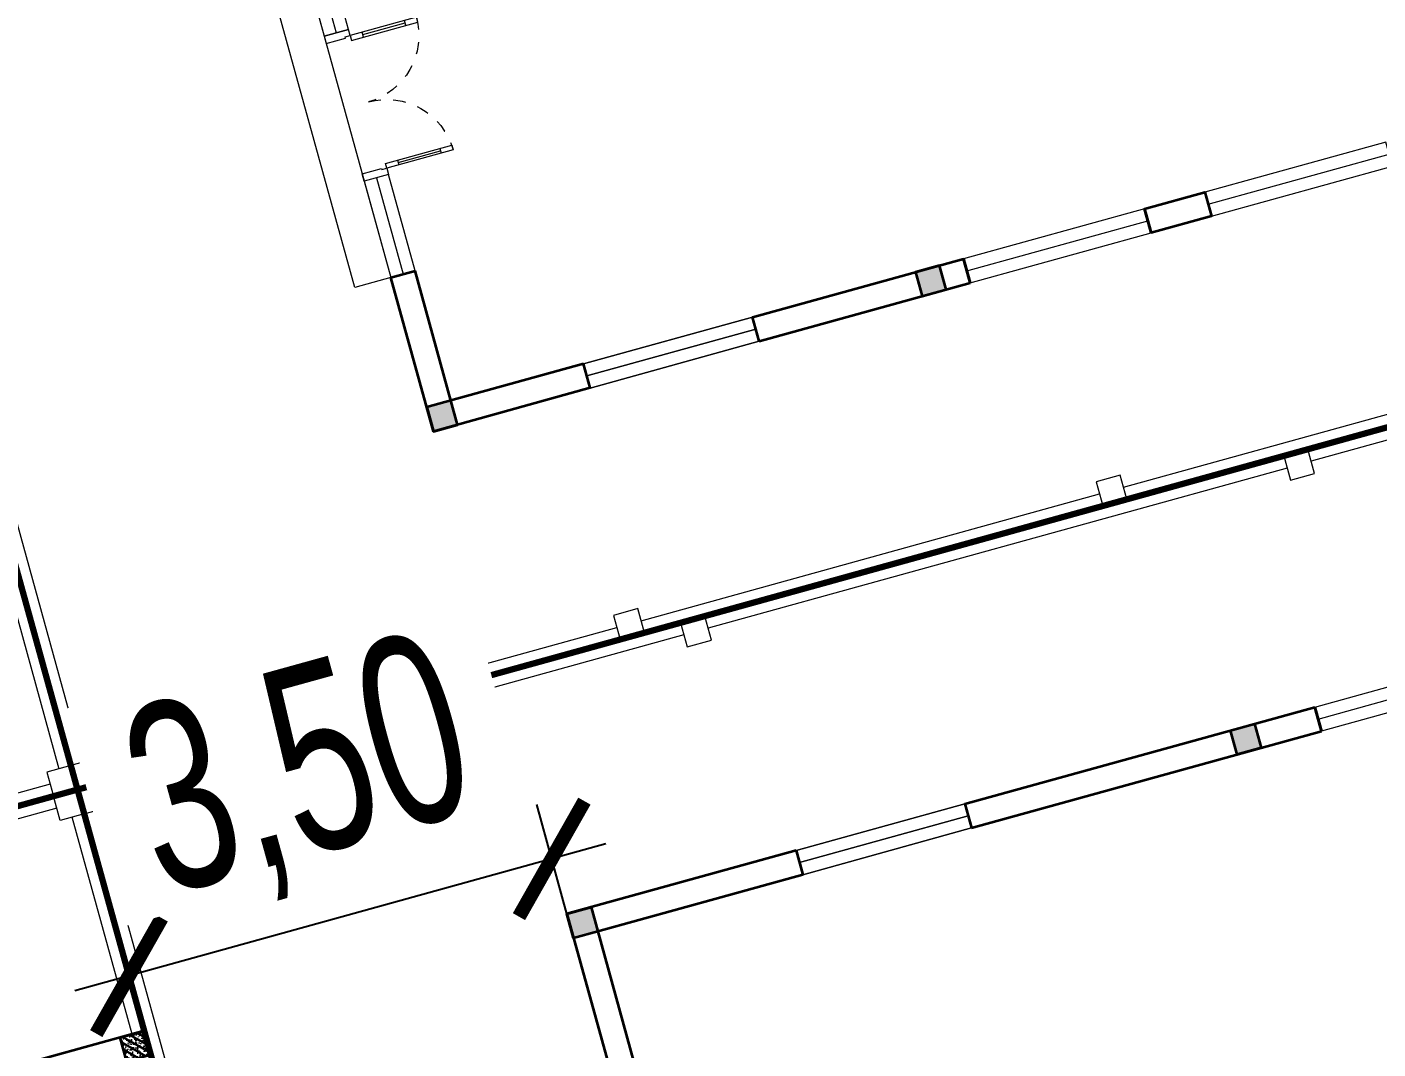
# Model space of a CAD drawing. Header units: metres. Extents: x 568336 to 569219, y 2065964 to 2066430.
# Drawn here: x 568543.59 to 568554.39, y 2066339.66 to 2066347.83 of the extents above; entities that cross this region are included whole.
import ezdxf

# ---------------------------------------------------------------- set-up
doc = ezdxf.new("R2010")
doc.units = ezdxf.units.M
doc.linetypes.add('CENTER', pattern=[2, 1.25, -0.25, 0.25, -0.25])
doc.linetypes.add('HIDDEN', pattern=[0.375, 0.25, -0.125])
doc.layers.get('0').update_dxf_attribs({"linetype": 'CONTINUOUS'})
doc.layers.get('DEFPOINTS').update_dxf_attribs({"linetype": 'CONTINUOUS'})
for name, color, linetype, lineweight in [('-CENTER', 143, 'CENTER', 13), ('-CONCRETE', 1, 'CONTINUOUS', 35), ('-DIM', 9, 'CONTINUOUS', 13), ('-DOOR', 137, 'CONTINUOUS', 9), ('-HATCH', 8, 'CONTINUOUS', 5), ('-LINE1', 7, 'CONTINUOUS', 18), ('-STEEL1', 1, 'CONTINUOUS', 35), ('-WALL', 4, 'CONTINUOUS', 35)]:
    doc.layers.add(name, color=color, linetype=linetype, lineweight=lineweight)
doc.layers.add('-RANH GIOI LO DAT', color=12, linetype='CONTINUOUS')
doc.styles.add('KTHUOC', font='', dxfattribs={"width": 0.8})
doc.styles.get('KTHUOC').set_extended_font_data('.VnArial NarrowH')
doc.dimstyles.new('tien', dxfattribs={"dimscale": 0, "dimtxt": 1.5, "dimasz": 0.75, "dimexe": 0.45, "dimexo": 0, "dimgap": 0.25, "dimtad": 1, "dimzin": 1, "dimtxsty": 'KTHUOC', "dimblk1": 'ARCHTICK', "dimblk2": 'ARCHTICK', "dimsah": 1, "dimcen": 1, "dimdle": 0.45, "dimclrd": 37, "dimclre": 37, "dimclrt": 7, "dimaunit": 1, "dimadec": 0, "dimazin": 0, "dimtfac": 1, "dimtix": 1, "dimtofl": 0, "dimtmove": 2, "dimatfit": 3, "dimldrblk": 'ARCHTICK', "dimfxl": 1, "dimtfill": 1, "dimtolj": 1, "dimtzin": 1, "dimarcsym": 0})

# ---------------------------------------------------------------- blocks, each defined once
blk = doc.blocks.new('A$C5C575821')
at = {"layer": '-CONCRETE'}
h = blk.add_hatch(color=256, dxfattribs=at)
h.dxf.hatch_style = 1
h.paths.add_polyline_path([(-0.00237559899687767, 200.0000000000146), (-0.00237559899687767, 1.455191522836685e-11), (199.9976244010031, 1.455191522836685e-11), (199.9976244010031, 200.0000000000146)])
blk.add_lwpolyline([(-0.00237559899687767, 1.455191522836685e-11), (199.9976244010031, 1.455191522836685e-11), (199.9976244010031, 200.0000000000146), (-0.00237559899687767, 200.0000000000146)], close=True, dxfattribs=at)
blk = doc.blocks.new('M29-T1')
at = {"layer": '-DOOR'}
for p, q in [((201984.6451674661, -823216.2146206608), (201984.6451674661, -821816.2146206608)), ((201984.8398521233, -821816.2145653542), (201984.8398351973, -823216.2145653544)), ((202084.6451674661, -823216.2146206608), (202084.6451674661, -821816.2146206608)), ((202084.7318507565, -821816.2146206608), (202084.7318338304, -823216.2146206608)), ((202184.6238493897, -821816.2146206608), (202184.6238324637, -823216.2146206608)), ((202184.6451674661, -823216.2146206608), (202184.6451674661, -821816.2146206608)), ((202085.4467686203, -826116.2127622745), (202085.295571474, -827616.4852897159))]:
    blk.add_line(p, q, dxfattribs=at)
blk.add_lwpolyline([(201985.4372140181, -829616.211880102), (201985.2794223743, -826116.1884562965), (202185.2794234163, -826116.1884563314), (202185.4372150601, -829616.2118801374)], close=True, dxfattribs=at)
at = {"layer": '-LINE1'}
for points in [[(203984.5213418694, -816511.7295091049), (199884.5213418007, -816511.7295091097)], [(204084.5213418693, -821411.7295091155), (204084.5213418694, -816611.7295091155)], [(204084.5213418691, -826411.7295091155), (204084.5213418693, -821611.7295091155)], [(204084.521341869, -831411.7295091155), (204084.5213418691, -826611.7295091155)]]:
    blk.add_lwpolyline(points, dxfattribs=at)
at = {"layer": '-LINE1', "ltscale": 10}
for points in [[(203984.5213418694, -816611.7295091155), (204184.5213418694, -816611.7295091155), (204184.5213418694, -816411.7295091155), (203984.5213418694, -816411.7295091155)], [(203984.5213418694, -821611.7295091155), (204184.5213418694, -821611.7295091155), (204184.5213418694, -821411.7295091155), (203984.5213418694, -821411.7295091155)], [(203984.5213418694, -826611.7295091155), (204184.5213418694, -826611.7295091155), (204184.5213418694, -826411.7295091155), (203984.5213418694, -826411.7295091155)]]:
    blk.add_lwpolyline(points, close=True, dxfattribs=at)
at = {"layer": '-RANH GIOI LO DAT', "linetype": 'HIDDEN', "ltscale": 10, "const_width": 50}
blk.add_lwpolyline([(195184.5213408219, -837692.8944695676), (204184.5213418689, -836996.3915771316), (204184.5213418694, -816411.7295091047), (195184.5213418007, -816411.7295091152)], close=True, dxfattribs=at)
at = {"layer": '-WALL'}
for p, q in [((202184.5213418203, -819916.2146209811), (200909.5213418301, -819916.2058803905)), ((202184.5213418088, -821816.2146206608), (202184.5213418088, -819916.2146209811)), ((201984.5213418203, -820116.2146209811), (200909.5213418299, -820116.1795201127)), ((201984.5213418088, -821816.2146206608), (201984.5213418088, -820116.2146209811)), ((202184.5213418088, -821816.2146206608), (201984.5213418088, -821816.2146206608)), ((201984.7666175409, -823216.2146206608), (201984.9167631575, -826116.214620223)), ((202184.7666175409, -823216.2146206608), (201984.7666175409, -823216.2146206608)), ((202184.7666175409, -823216.2146206608), (202184.9167627833, -826116.2109239169)), ((202184.9167627833, -826116.2109239169), (201984.9167631575, -826116.214620223)), ((201985.617483111, -826116.2127622745), (202185.2760541296, -826116.2127622745))]:
    blk.add_line(p, q, dxfattribs=at)
at = {"layer": '-WALL', "xscale": -1}
for p in [(202184.5189662213, -820116.2146209811), (202184.5189662215, -825616.214620223)]:
    blk.add_blockref('A$C5C575821', p, dxfattribs=at)
blk = doc.blocks.new('*U45')
for p, q in [((-1110.000000000007, 450.0000000000036), (-1150.000000000007, 450.0000000000036)), ((-1130.000000000007, 100), (-1130.000000000007, 450.0000000000036)), ((-89.99999999999997, 450.0000000000036), (-49.99999999999996, 450.0000000000036)), ((-70, 100), (-69.99999999999997, 450.0000000000036)), ((-1110.000000000007, 100), (-1150.000000000007, 100)), ((-90, 100), (-50, 100))]:
    blk.add_line(p, q)
for points in [[(-1150.000000000007, 0), (-1110.000000000007, 0), (-1110.000000000007, 550.0000000000036), (-1150.000000000007, 550.0000000000036)], [(-50, 0), (-90, 0), (-89.99999999999997, 550.0000000000036), (-49.99999999999996, 550.0000000000036)], [(-1200.000000000007, -200.0526511982753), (-1140.000000000007, -200.0526511982753), (-1140.000000000007, -40), (-1150.000000000007, -40), (-1150.000000000007, 0), (-1200.000000000007, 0)], [(0, -200.0526511982753), (-60, -200.0526511982753), (-60, -40), (-50, -40), (-50, 0), (0, 0)]]:
    blk.add_lwpolyline(points, close=True)
at = {"linetype": 'HIDDEN', "ltscale": 0.1}
for centre, radius, start, end in [((-1150.000000000894, -9.604186855958593e-10), 550.0000000010929, 7.0167092985349e-15, 89.99996073224847), ((-49.99999999985441, -2.328580127074637e-10), 550.0000000003703, 90.00003926775153, 180)]:
    blk.add_arc(centre, radius, start, end, dxfattribs=at)
blk = doc.blocks.new('M30-T1')
at = {"layer": '-DOOR'}
for p, q in [((201224.3774530888, -886858.3334202766), (198474.3774530888, -886858.4036221504)), ((197199.3218801022, -889558.3215680122), (197199.3218801022, -888158.3215680122)), ((197199.3431982994, -888158.3215680122), (197199.3432152271, -889558.3215682507)), ((197299.2351965904, -888158.3215682507), (197299.2352137566, -889558.3215682507)), ((197299.3218801022, -889558.3215682507), (197299.3218801022, -888158.3215680122)), ((197399.1271955967, -888158.3215129375), (197399.1272125244, -889558.3215129375)), ((197399.3218801022, -889558.3215682507), (197399.3218801022, -888158.3215680122)), ((197298.9032268524, -891308.3104412556), (197299.0544240475, -892808.5829684734)), ((197199.0323626995, -893308.3085958958), (197199.0416035652, -892808.3085958958)), ((197398.6183109283, -893308.3122842312), (197398.6275517941, -892808.312284708)), ((197299.1048133373, -893308.5759284496), (197299.2559556961, -894808.3095591068))]:
    blk.add_line(p, q, dxfattribs=at)
for points in [[(199274.3774530888, -886858.386071682), (198474.3774530888, -886858.3860719204), (198474.3774530888, -887058.3334205151), (199274.3774530888, -887058.3334205151)], [(201224.3774533272, -886858.386071682), (200474.3774530888, -886858.3860719204), (200474.3774530888, -887058.3334205151), (201224.3774533272, -887058.3334202766)], [(197398.912781477, -894808.3095591068), (197399.0705730915, -891308.2861354351), (197199.0705721378, -891308.2861351967), (197198.9127802849, -894808.3095591068)]]:
    blk.add_lwpolyline(points, close=True, dxfattribs=at)
for points in [[(199274.3774528503, -886958.3597459793), (198474.3774530888, -886958.3597462177)], [(201224.3774530888, -886958.3597462177), (200474.3774533272, -886958.3597459793)]]:
    blk.add_lwpolyline(points, dxfattribs=at)
at = {"layer": '-LINE1', "ltscale": 10}
for points in [[(195199.4457063675, -883553.7948186398), (195399.4457066059, -883553.7948186398), (195399.4457066059, -883353.7948186398), (195199.4457066059, -883353.7948186398)], [(195199.4457066059, -888053.7948186398), (195399.4457063675, -888053.7948186398), (195399.4457063675, -887853.7948186398), (195199.4457066059, -887853.7948186398)], [(195199.4457063675, -892053.7948186398), (195399.4457063675, -892053.7948186398), (195399.4457063675, -891853.7948186398), (195199.4457066059, -891853.7948186398)]]:
    blk.add_lwpolyline(points, close=True, dxfattribs=at)
at = {"layer": '-LINE1'}
for points in [[(199699.4457066059, -883453.7948186398), (195399.4457063675, -883453.7948186398)], [(195299.4457063675, -883553.7948186398), (195299.4457063675, -887853.7948186398)], [(198474.3774530888, -886858.4036221504), (198474.3774530888, -886558.4036221504), (201224.3774533272, -886558.4036221504), (201224.3774530888, -886858.2632186413)], [(195299.4457066059, -888053.7948186398), (195299.4457066059, -891853.7948186398)], [(195299.4457066059, -892053.7948186398), (195299.4457066059, -895853.7948186398)]]:
    blk.add_lwpolyline(points, dxfattribs=at)
at = {"layer": '-RANH GIOI LO DAT', "linetype": 'HIDDEN', "ltscale": 10, "const_width": 50.00000000000001}
blk.add_lwpolyline([(204199.4457058907, -903241.9539942741), (204199.4457066059, -883353.7948191166), (195199.4457066059, -883353.7948186398), (195199.4457066059, -903938.4568865299)], close=True, dxfattribs=at)
at = {"layer": '-WALL'}
for p, q in [((197199.4457058907, -886858.27993083), (198474.3774530888, -886858.2799310684)), ((197199.4457058907, -888158.3215680122), (197199.4457058907, -886858.27993083)), ((198474.3774530888, -886858.35978055), (198474.3774530888, -887058.3566586971)), ((197399.4457056522, -887058.27993083), (198474.3774530888, -887058.3566586971)), ((197399.4457056522, -888158.3215680122), (197399.4457056522, -887058.27993083)), ((197199.4457058907, -888158.3215680122), (197399.4457056522, -888158.3215680122)), ((197199.2004299164, -889558.3215680122), (197199.4332325459, -891308.3086028099)), ((197199.2004299164, -889558.3215680122), (197399.2004299164, -889558.3215682507)), ((197399.2004299164, -889558.3215682507), (197399.433232069, -891308.3122990131)), ((197398.7325122356, -891308.3104412556), (197199.0739412308, -891308.3104412556)), ((197199.4332325459, -891308.3086028099), (197399.433232069, -891308.3122990131))]:
    blk.add_line(p, q, dxfattribs=at)
at = {"layer": '-WALL', "color": 250}
for p, q in [((197399.4363174438, -892808.5759282112), (197199.4257295132, -892808.5829684734)), ((197399.4186375141, -893308.5759282112), (197199.4433293343, -893308.5829675198))]:
    blk.add_line(p, q, dxfattribs=at)
at = {"layer": '-WALL'}
blk.add_lwpolyline([(197199.4257295132, -892808.5829684734), (197399.4433302879, -892808.5829684734), (197399.4433302879, -893308.5759284496), (197199.4257295132, -893308.5759284496)], close=True, dxfattribs=at)
at = {"layer": '-DOOR', "xscale": -1, "rotation": 180}
blk.add_blockref('*U45', (200474.3774528503, -887058.403621912), dxfattribs=at)
at = {"layer": '-WALL'}
for p in [(197199.4457056522, -887058.27993083), (197199.4457058907, -891108.2986624241)]:
    blk.add_blockref('A$C5C575821', p, dxfattribs=at)
blk = doc.blocks.new('18x35')
at = {"layer": '-HATCH'}
h = blk.add_hatch(dxfattribs=at)
h.set_pattern_fill('CHAU-01', color=256, scale=10, angle=-1.272221872585407e-14, pattern_type=2)
h.set_pattern_definition([(49.99999999999999, (0, 0), (71.72601826007535, -6.275213498259527), [7.5, -82.5]), (355, (0, 0), (-13.87513336129999, 75.21921337000119), [6, -66]), (100.4514, (5.977167999997619, -0.5229339999999638), (57.85093817140217, 68.94395420609534), [6.374019000000001, -70.1142112]), (46.18419999999998, (0, 20), (106.7241048625644, -16.55190143290183), [11.25, -123.75]), (96.63559999999998, (8.89367449999554, 18.62066930000003), (93.46627055487036, 97.41178709004416), [9.561028799999994, -105.1713]), (351.1842, (0, 20), (93.46619451336275, 97.41186009253245), [9, -99]), (20.99999999999998, (10, 15), (59.69070521184616, -40.2618890665339), [7.5, -82.5]), (326.0000000000001, (10, 15), (24.33153319215819, 72.5150045046853), [6, -66]), (71.45139999999999, (14.97422329999972, 11.64483940000002), (84.022262858149, 32.25304967099522), [6.374019000000001, -70.1142112]), (37.49999999999998, (0, 0), (1.215985531729074, 33.28938538313115), [0, -65.19999999999999, 0, -67, 0, -66.25]), (7.499999999999987, (0, 0), (26.30695374421487, 39.44117118823602), [0, -38.2, 0, -63.7, 0, -25.25]), (327.5, (-22.30000000000291, 0), (53.3822436172409, -2.255487173437988), [0, -25, 0, -78, 0, -103.5]), (317.5, (-32.30000000000291, 0), (58.31861693423862, 10.01049823323176), [0, -32.5, 0, -51.8, 0, -73.5]), (44.99999999999999, (0, 0), (-30.05203820042826, 30.05203820042828), []), (44.99999999999999, (0, 12.25), (-30.05203820042826, 30.05203820042828), [])])
h.paths.add_polyline_path([(96508.03118051568, 47993.04977023201), (96508.03118051568, 47793.04977023201), (96708.03118051568, 47793.04977023201), (96708.03118051568, 47993.04977023201)])
at = {"layer": '-STEEL1'}
blk.add_lwpolyline([(96508.03118051568, 47793.04977023201), (96708.03118051568, 47793.04977023201), (96708.03118051568, 47993.04977023201), (96508.03118051568, 47993.04977023201)], close=True, dxfattribs=at)
blk = doc.blocks.new('M1-T1')
at = {"layer": '-CONCRETE', "color": 1, "linetype": 'HIDDEN', "ltscale": 10, "const_width": 50}
blk.add_lwpolyline([(191581.7177010371, 50951.98888872014), (197581.6939540912, 50951.98888872005), (197581.7429788466, 30952.01227472891), (191581.7667257926, 30952.01227472891)], close=True, dxfattribs=at)
at = {"layer": '-LINE1', "lineweight": 18}
blk.add_lwpolyline([(191581.7411493842, 50951.93153578669), (197581.7174024383, 50951.9315357866), (197581.7664271937, 30951.95492153367), (191581.7901741396, 30951.95492153367)], close=True, dxfattribs=at)
at = {"layer": '-LINE1'}
for points in [[(191581.8018790334, 48952.03565829649), (191581.8018790331, 50951.98888872005), (197581.6939540912, 50951.98888872005), (197579.9787136269, 48952.03565829649)], [(191781.8018790331, 50851.98888872005), (197381.7174024383, 50851.98888872005)], [(191681.8018790334, 48952.03565829649), (191681.8018790331, 50751.98888872014)]]:
    blk.add_lwpolyline(points, dxfattribs=at)
blk.add_lwpolyline([(191581.8018790331, 50751.98888872014), (191781.8018790331, 50751.98888872014), (191781.8018790331, 50951.98888872014), (191581.8018790331, 50951.98888872014)], close=True, dxfattribs=at)
at = {"layer": '-WALL'}
blk.add_lwpolyline([(191681.5858762996, 46852.12354532036), (193381.4889576983, 46852.12354531631), (193381.4889567592, 47852.03973262745), (193481.8371713233, 47852.03973267066), (193481.8371718831, 46552.12392284648), (193381.4889568947, 46552.12354531209), (193381.4889568949, 46752.12354531209), (191681.5858762999, 46752.12354531209), (191681.5858762974, 45352.02879783817), (191581.8018790334, 45352.02879783817), (191581.8018790334, 48952.03565829649), (192481.4889566973, 48952.03565829649), (192481.4889567051, 48752.03565838793), (191681.5858763056, 48752.03565838793), (191681.5858763001, 46852.12354532036)], dxfattribs=at)
at = {"layer": '-STEEL1'}
blk.add_blockref('18x35', (95073.69142288805, 958.98588794842), dxfattribs=at)
blk = doc.blocks.new('_ArchTick')
at = {"color": 0, "linetype": 'ByBlock', "const_width": 0.15}
blk.add_lwpolyline([(-0.5, -0.5), (0.5, 0.5)], dxfattribs=at)
blk = doc.blocks.new('*D158')
at = {"color": 37, "lineweight": -2, "transparency": 16777216}
for p, q in [((568547.9081740167, 2066340.742753863), (568547.6664804537, 2066341.616699278)), ((568548.2201471694, 2066341.302926801), (568543.9750104873, 2066340.128915023)), ((568544.5304765282, 2066339.808636324), (568544.2887829652, 2066340.682581739))]:
    blk.add_line(p, q, dxfattribs=at)
at = {"layer": 'DEFPOINTS', "color": 0, "transparency": 16777216}
for p in [(568547.9081740167, 2066340.742753863), (568544.4087300841, 2066340.248862142), (568544.5304765282, 2066339.808636324)]:
    blk.add_point(p, dxfattribs=at)
at = {"color": 37, "lineweight": -2, "transparency": 16777216, "xscale": 0.75, "yscale": 0.75, "zscale": 0.75}
for p, rotation in [((568547.7864275726, 2066341.182979682), 15.45902408118824), ((568544.4087300841, 2066340.248862142), 195.4590240811883)]:
    blk.add_blockref('_ArchTick', p, dxfattribs=dict(at, rotation=rotation))
at = {"color": 7, "transparency": 16777216, "insert": (568545.7906654784, 2066341.825696081), "char_height": 1.5, "attachment_point": 5, "rotation": 15.45902408118828, "style": 'KTHUOC', "bg_fill": 3, "box_fill_scale": 1.1, "bg_fill_color": 256, "bg_fill_true_color": 13158600, "bg_fill_transparency": 0}
blk.add_mtext('\\A1;3,50 ', dxfattribs=at)

msp = doc.modelspace()

# ---------------------------------------------------------------- block references
at = {"layer": '-CENTER', "xscale": 0.001, "yscale": 0.001, "zscale": 0.001, "rotation": 105.4590240790866}
msp.add_blockref('M29-T1', (567811.5475536175, 2065927.325027594), dxfattribs=at)

# ---------------------------------------------------------------- next in the draw order: block references
at = {"layer": '-CENTER', "xscale": 0.001, "yscale": 0.001, "zscale": 0.001, "rotation": 105.4590240816413}
msp.add_blockref('M30-T1', (567744.6323991665, 2065918.141684246), dxfattribs=at)
at = {"layer": '-DIM', "xscale": -0.001, "yscale": 0.001, "zscale": 0.001, "rotation": 15.45900309534941}
msp.add_blockref('M1-T1', (568742.2294172815, 2066343.694009979), dxfattribs=at)

# ---------------------------------------------------------------- next in the draw order: dimensions: what is measured, and where the dimension line sits
dim = msp.add_aligned_dim(p1=(568547.908174017, 2066340.742753863), p2=(568544.5304765281, 2066339.808636324), distance=-0.4567504432763921, dimstyle='tien', override={"dimscale": 1, "dimpost": ' '})
dim.commit()
dim.dimension.update_dxf_attribs({"geometry": '*D158', "text_midpoint": (568545.7906654784, 2066341.825696081)})

# ---------------------------------------------------------------- next in the draw order: block references
at = {"layer": '-DIM', "xscale": 0.001, "yscale": 0.001, "zscale": 0.001, "rotation": 195.4662988500441}
msp.add_blockref('M1-T1', (568715.054277146, 2066441.933029281), dxfattribs=at)

doc.saveas('drawing.dxf')
